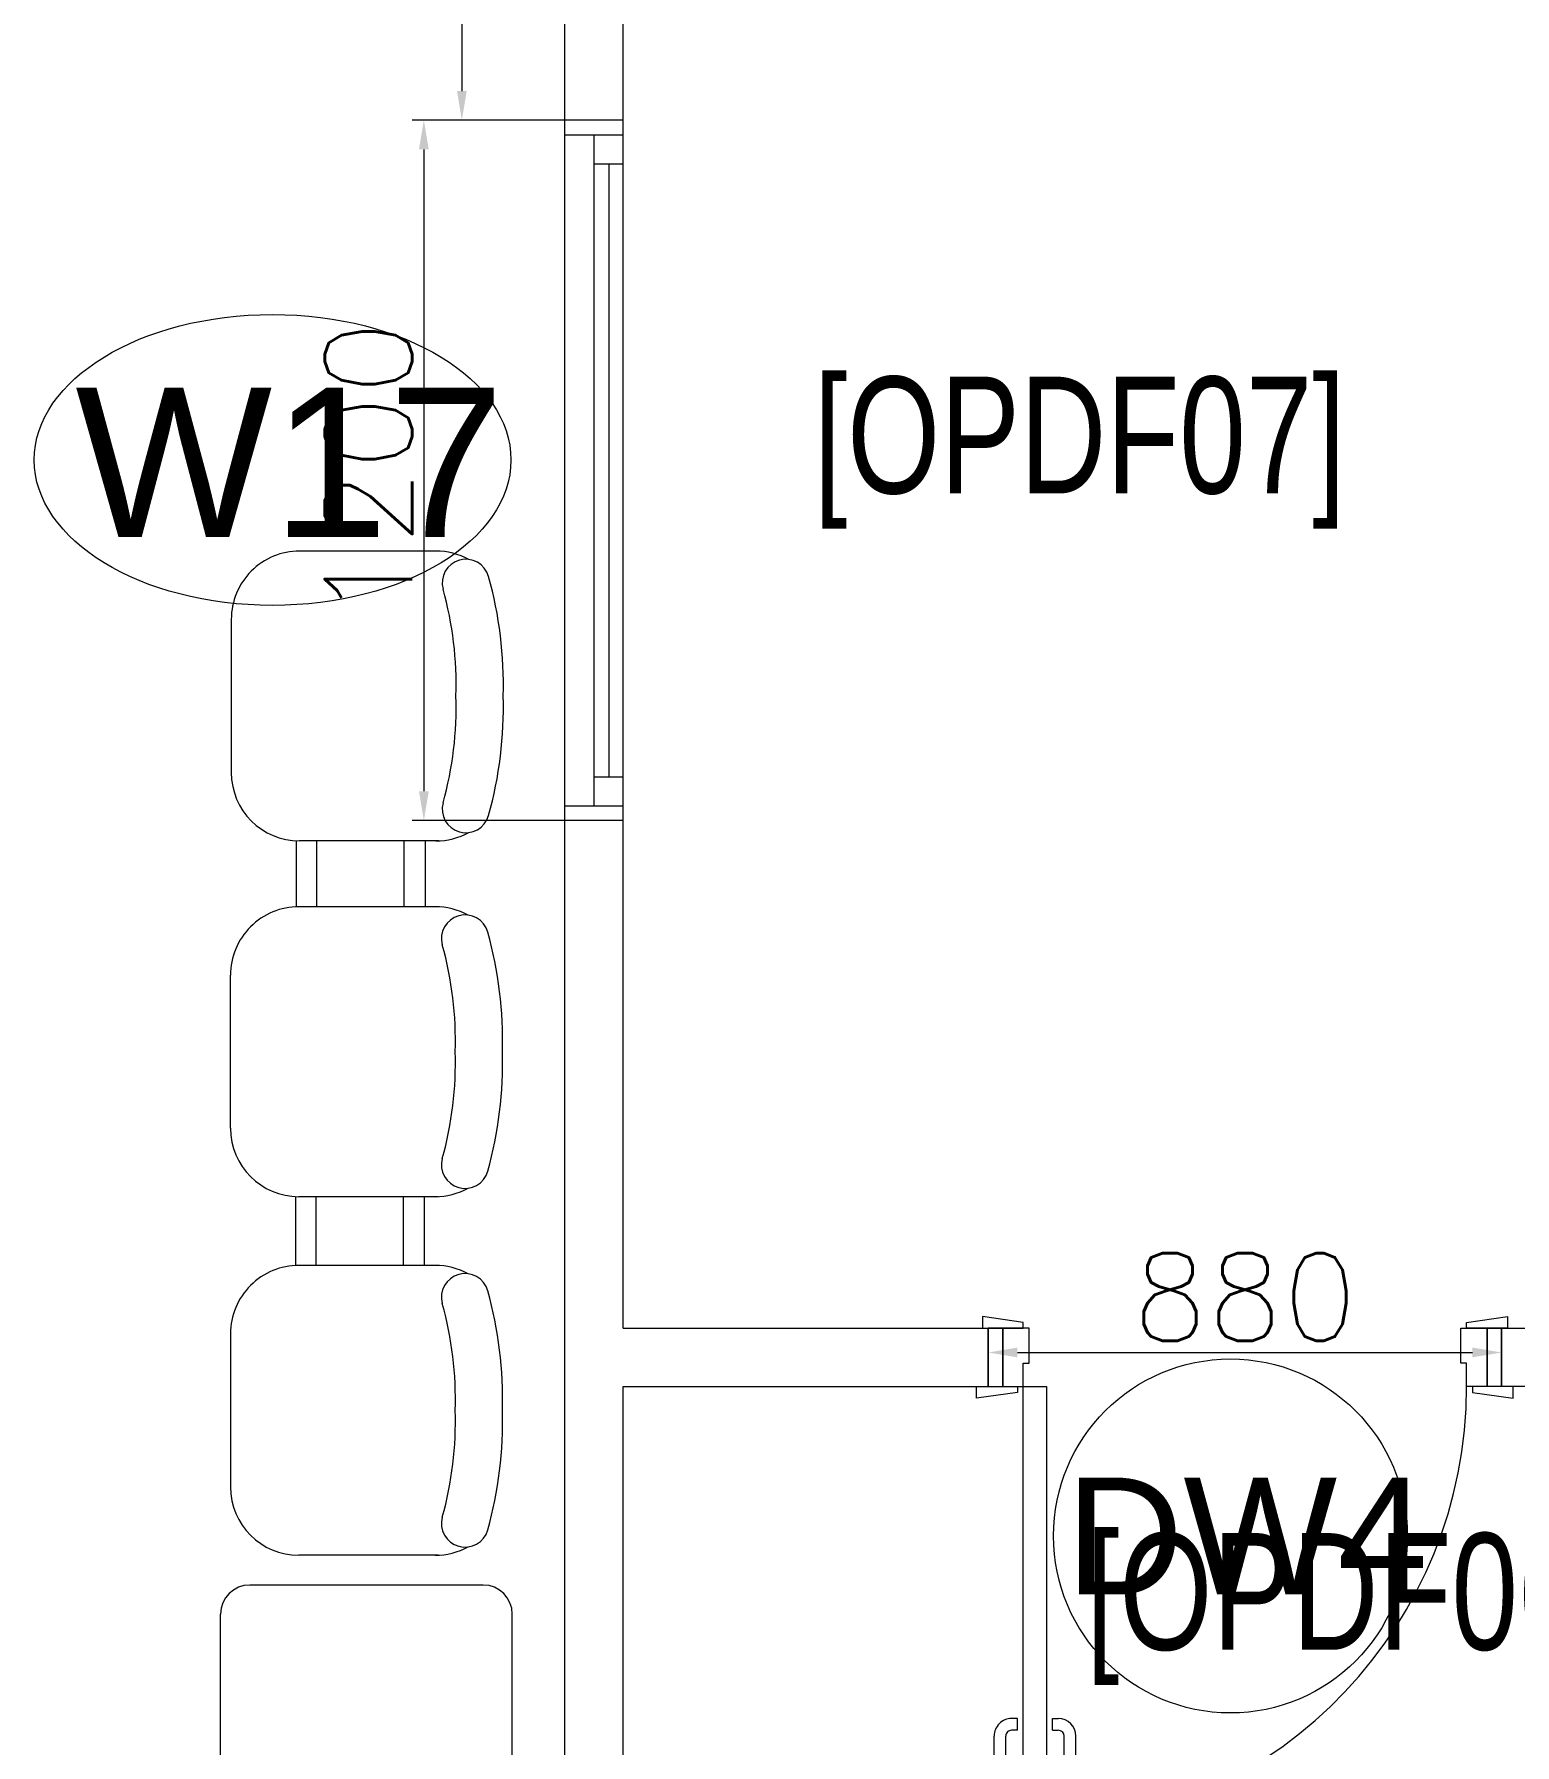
# Model space of a CAD drawing. Header units: millimetres. Extents: x -2143172 to 5255, y -610845 to 279739.
# Drawn here: x -1102857 to -1100319, y -592252 to -589321 of the extents above; entities that cross this region are included whole.
import ezdxf

# ---------------------------------------------------------------- set-up
doc = ezdxf.new("R2010")
doc.units = ezdxf.units.MM
doc.header["$LTSCALE"] = 30
doc.layers.get('0').update_dxf_attribs({"lineweight": 5})
doc.layers.get('Defpoints').update_dxf_attribs({"lineweight": 5})
for name, color, linetype, lineweight in [('72_EGR_BASE_TEXT', 7, 'Continuous', 5), ('Al Window tag', 5, 'Continuous', 5), ('Aluminum', 7, 'Continuous', 5), ('dims.', 152, 'Continuous', 5), ('DTAG', 20, 'Continuous', 9), ('LOADING', 163, 'Continuous', 5), ('Medical Equipment and Furniture1', 163, 'Continuous', 5), ('Walls', 32, 'Continuous', 5)]:
    doc.layers.add(name, color=color, linetype=linetype, lineweight=lineweight)
doc.layers.add('Wooden Joinery', color=7, linetype='Continuous', lineweight=5, true_color=0x521300)
doc.styles.add('SIMPLEX', font='SIMPLEX.shx', dxfattribs={"height": 150})
doc.styles.add('TTLB-A0-JeddahDP$0$swis721', font='swiss.ttf')
doc.styles.add('X3G_ENTITY_9F38', font='swisscl.ttf', dxfattribs={"height": 0.2})
doc.dimstyles.new('Buk', dxfattribs={"dimtxt": 150, "dimasz": 50, "dimexe": 20, "dimexo": 25, "dimgap": 20, "dimtad": 1, "dimdec": 0, "dimrnd": 5, "dimdsep": 46, "dimtxsty": 'SIMPLEX', "dimcen": 0, "dimdle": 20, "dimclrd": 256, "dimclre": 256, "dimclrt": 256, "dimadec": 0, "dimazin": 0, "dimtfac": 0.0075, "dimtdec": 0, "dimtmove": 1, "dimatfit": 2, "dimldrblk": 'ARCHTICK', "dimfxl": 1, "dimtolj": 1, "dimtzin": 0, "dimlwd": -1, "dimlwe": -1, "dimarcsym": 0})

# ---------------------------------------------------------------- blocks, each defined once
blk = doc.blocks.new('*D601')
at = {"layer": 'Defpoints', "color": 0, "transparency": 16777216}
for p in [(-1101897, -588598.1, 0.1), (-1102123.7, -589468.1), (-1101897, -589468.1, 0.1)]:
    blk.add_point(p, dxfattribs=at)
at = {"layer": 'dims.', "linetype": 'Continuous', "transparency": 16777216}
for p, q in [((-1101922, -588598.1), (-1102143.7, -588598.1)), ((-1101922, -589468.1), (-1102143.7, -589468.1))]:
    blk.add_line(p, q, dxfattribs=at)
at = {"layer": 'dims.', "transparency": 16777216}
blk.add_line((-1102123.7, -588648.1), (-1102123.7, -589418.1), dxfattribs=at)
for points in [[(-1102132, -588648.1), (-1102115.4, -588648.1), (-1102123.7, -588598.1)], [(-1102132, -589418.1), (-1102115.4, -589418.1), (-1102123.7, -589468.1)]]:
    blk.add_solid(points, dxfattribs=at)
at = {"layer": 'dims.', "transparency": 16777216, "insert": (-1102218.7, -589033.1), "char_height": 150, "attachment_point": 5, "rotation": 90, "style": 'SIMPLEX'}
blk.add_mtext('\\A1;870', dxfattribs=at)
blk = doc.blocks.new('_ArchTick')
at = {"color": 0, "linetype": 'ByBlock', "const_width": 0.15}
blk.add_lwpolyline([(-0.5, -0.5), (0.5, 0.5)], dxfattribs=at)
blk = doc.blocks.new('*D602')
at = {"layer": 'Defpoints', "color": 0, "transparency": 16777216}
for p in [(-1101897, -589468.1, 0.1), (-1102188.9, -590668.1), (-1101897, -590668.1, 0.1)]:
    blk.add_point(p, dxfattribs=at)
at = {"layer": 'dims.', "linetype": 'Continuous', "transparency": 16777216}
for p, q in [((-1101922, -589468.1), (-1102208.9, -589468.1)), ((-1101922, -590668.1), (-1102208.9, -590668.1))]:
    blk.add_line(p, q, dxfattribs=at)
at = {"layer": 'dims.', "transparency": 16777216}
blk.add_line((-1102188.9, -589518.1), (-1102188.9, -590618.1), dxfattribs=at)
for points in [[(-1102197.2, -589518.1), (-1102180.5, -589518.1), (-1102188.9, -589468.1)], [(-1102197.2, -590618.1), (-1102180.5, -590618.1), (-1102188.9, -590668.1)]]:
    blk.add_solid(points, dxfattribs=at)
at = {"layer": 'dims.', "transparency": 16777216, "insert": (-1102283.9, -590068.1), "char_height": 150, "attachment_point": 5, "rotation": 90, "style": 'SIMPLEX'}
blk.add_mtext('\\A1;1200', dxfattribs=at)
blk = doc.blocks.new('*D603')
at = {"layer": 'Defpoints', "color": 0, "transparency": 16777216}
for p in [(-1101221.2, -591584.9), (-1100341.2, -591579.8), (-1100341.2, -591588.1, 0.1)]:
    blk.add_point(p, dxfattribs=at)
at = {"layer": 'dims.', "linetype": 'Continuous', "transparency": 16777216}
for p, q in [((-1101221.2, -591559.9), (-1101221.2, -591559.8)), ((-1100341.2, -591563.1), (-1100341.2, -591559.8))]:
    blk.add_line(p, q, dxfattribs=at)
at = {"layer": 'dims.', "transparency": 16777216}
blk.add_line((-1101171.2, -591579.8), (-1100391.2, -591579.8), dxfattribs=at)
for points in [[(-1101171.2, -591571.4), (-1101171.2, -591588.1), (-1101221.2, -591579.8)], [(-1100391.2, -591571.4), (-1100391.2, -591588.1), (-1100341.2, -591579.8)]]:
    blk.add_solid(points, dxfattribs=at)
at = {"layer": 'dims.', "transparency": 16777216, "insert": (-1100781.2, -591484.8), "char_height": 150, "attachment_point": 5, "style": 'SIMPLEX'}
blk.add_mtext('\\A1;880', dxfattribs=at)
blk = doc.blocks.new('A$C72370EFE')
at = {"layer": 'Wooden Joinery'}
for p, q in [((-0.01, -0.04), (-0.02, -0.04)), ((-0.01, -0.03), (-0.01, -0.07)), ((0, -0.03), (-0.01, -0.03)), ((0.04, -0.03), (0.05, -0.03)), ((0.05, -0.03), (0.05, -0.07)), ((0.05, -0.04), (0.06, -0.04)), ((-0.05, -0.07), (-0.05, -0.16)), ((-0.03, -0.07), (-0.03, -0.16)), ((-0.01, -0.06), (-0.02, -0.06)), ((0, -0.07), (-0.01, -0.07)), ((0.04, -0.07), (0.05, -0.07)), ((0.05, -0.06), (0.06, -0.06)), ((0.07, -0.07), (0.07, -0.16)), ((0.09, -0.07), (0.09, -0.16)), ((-0.01, -0.17), (-0.02, -0.17)), ((-0.01, -0.17), (-0.01, -0.19)), ((0.05, -0.17), (0.06, -0.17)), ((0.05, -0.17), (0.05, -0.19)), ((-0.01, -0.19), (-0.02, -0.19)), ((0.05, -0.19), (0.06, -0.19))]:
    blk.add_line(p, q, dxfattribs=at)
for centre, radius, start, end in [((-0.02, -0.07), 0.03, 90, 180), ((0.06, -0.07), 0.03, 0, 90), ((-0.02, -0.07), 0.01, 90, 180), ((0.06, -0.07), 0.01, 0, 90), ((-0.02, -0.16), 0.03, 180, 270), ((-0.02, -0.16), 0.01, 180, 270), ((0.06, -0.16), 0.01, 270, 0), ((0.06, -0.16), 0.03, 270, 0)]:
    blk.add_arc(centre, radius, start, end, dxfattribs=at)
blk = doc.blocks.new('A$C5FCA3E6B')
at = {"layer": 'Wooden Joinery'}
for points in [[(80, 858.9), (80, 868.9), (10, 878.9), (10, 858.9)], [(840, 858.9), (840, 868.9), (910, 878.9), (910, 858.9)], [(70, 758.9), (70, 748.9), (0, 738.9), (0, 758.9)], [(120, 758.9), (120, 0), (80, 0), (80, 758.9)], [(850, 758.9), (850, 748.9), (920, 738.9), (920, 758.9)]]:
    blk.add_lwpolyline(points, close=True, dxfattribs=at)
for points in [[(45, 758.9), (45, 858.9), (20, 858.9), (20, 758.9), (45, 758.9)], [(45, 758.9), (80, 758.9), (80, 798.9), (90, 798.9), (90, 858.9), (45, 858.9), (45, 758.9)], [(875, 758.9), (840, 758.9), (840, 798.9), (830, 798.9), (830, 858.9), (875, 858.9), (875, 758.9)], [(875, 758.9), (875, 858.9), (900, 858.9), (900, 758.9), (875, 758.9)]]:
    blk.add_lwpolyline(points, dxfattribs=at)
blk.add_arc((80, 758.9), 760, 273.0171, 0, dxfattribs=at)
at = {"layer": 'Wooden Joinery', "xscale": 999.9999999998854, "yscale": 999.9999999998854, "zscale": 999.9999999998854, "rotation": 180}
blk.add_blockref('A$C72370EFE', (120, 0), dxfattribs=at)
blk = doc.blocks.new('3 s')
at = {"layer": 'Medical Equipment and Furniture1', "ltscale": 20}
for p, q in [((-699751.3, -400642.9), (-699535.1, -400642.9)), ((-699751.3, -400642.9), (-699512.7, -400642.9)), ((-699395.5, -401022.6), (-699395.5, -400760.1)), ((-699751.3, -401139.7), (-699512.7, -401139.7)), ((-699728.3, -401139.7), (-699728.3, -401257.6)), ((-699692.1, -401139.7), (-699692.1, -401257.6)), ((-699542.3, -401139.7), (-699542.3, -401257.6)), ((-699507.5, -401139.6), (-699507.5, -401257.6)), ((-699751.3, -401257.5), (-699512.7, -401257.5)), ((-699395.5, -401374.7), (-699395.5, -401637.2)), ((-699751.3, -401754.4), (-699512.7, -401754.4)), ((-699751.3, -401754.4), (-699535.1, -401754.4)), ((-699729.5, -401754.3), (-699729.5, -401867)), ((-699693.4, -401754.3), (-699693.4, -401867)), ((-699543.5, -401754.3), (-699543.5, -401867)), ((-699508.8, -401754.3), (-699508.8, -401867.1)), ((-699752.5, -401867), (-699536.4, -401867)), ((-699752.5, -401867), (-699514, -401867)), ((-699396.8, -402246.7), (-699396.8, -401984.2)), ((-699752.5, -402363.9), (-699514, -402363.9))]:
    blk.add_line(p, q, dxfattribs=at)
for centre, radius, start, end in [((-699746.1, -400760.1), 117.2, 90, 118.9699), ((-699512.7, -400760.1), 117.2, 0, 90), ((-699797.6, -400697.4), 40.5, 344.361, 164.361), ((-699174.6, -400871.8), 687.4, 164.361, 181.6247), ((-699174.6, -400871.8), 606.4, 164.361, 181.8419), ((-699174.6, -400910.8), 687.4, 178.3753, 195.639), ((-699174.6, -400910.8), 606.4, 178.1581, 195.639), ((-699512.7, -401022.6), 117.2, 270, 0), ((-699797.6, -401085.2), 40.5, 195.639, 15.639), ((-699746.1, -401022.6), 117.2, 241.0301, 270), ((-699746.1, -401374.7), 117.2, 90, 118.9699), ((-699512.7, -401374.7), 117.2, 0, 90), ((-699797.6, -401312.1), 40.5, 344.361, 164.361), ((-699174.6, -401486.5), 687.4, 164.361, 181.6247), ((-699174.6, -401486.5), 606.4, 164.361, 181.8419), ((-699174.6, -401525.5), 687.4, 178.3753, 195.639), ((-699174.6, -401525.5), 606.4, 178.1581, 195.639), ((-699512.7, -401637.2), 117.2, 270, 0), ((-699797.6, -401699.8), 40.5, 195.639, 15.639), ((-699746.1, -401637.2), 117.2, 241.0301, 270), ((-699747.3, -401984.2), 117.2, 90, 118.9699), ((-699514, -401984.2), 117.2, 0, 90), ((-699798.9, -401921.6), 40.5, 344.361, 164.361), ((-699175.9, -402096), 687.4, 164.361, 181.6247), ((-699175.9, -402096), 606.4, 164.361, 181.8419), ((-699175.9, -402135), 687.4, 178.3753, 195.639), ((-699175.9, -402135), 606.4, 178.1581, 195.639), ((-699514, -402246.7), 117.2, 270, 0), ((-699798.9, -402309.3), 40.5, 195.639, 15.639), ((-699747.3, -402246.7), 117.2, 241.0301, 270)]:
    blk.add_arc(centre, radius, start, end, dxfattribs=at)
blk = doc.blocks.new('A$C5CCD2EA3')
at = {"layer": 'Al Window tag'}
blk.add_ellipse((0, 0), major_axis=(408.6, 0), ratio=0.610025, dxfattribs=at)
at = {"layer": 'Al Window tag', "insert": (-338.2, 123.8, 0), "char_height": 256, "attachment_point": 1, "style": 'TTLB-A0-JeddahDP$0$swis721'}
blk.add_mtext_dynamic_manual_height_columns('W17', width=1569.457, gutter_width=9406.5, heights=[480.3], dxfattribs=at)
blk = doc.blocks.new('A$C43641BA2')
at = {"layer": 'DTAG'}
blk.add_circle((0, 0), 303.3, dxfattribs=at)
at = {"layer": 'DTAG', "insert": (-282.4, 100), "char_height": 200, "width": 6547.939, "attachment_point": 1, "style": 'TTLB-A0-JeddahDP$0$swis721'}
blk.add_mtext('DW4', dxfattribs=at)
blk = doc.blocks.new('GF21009T-P')
for p, q in [((0.4002, 0.5), (0, 0.5)), ((-0.0499, 0.4501), (-0.0499, 0.0499)), ((0.4501, 0.4501), (0.4501, 0.0499)), ((0.4501, 0.3), (0.5001, 0.3)), ((0.4501, 0.2), (0.5001, 0.2)), ((0.4002, 0), (0, 0))]:
    blk.add_line(p, q)
for centre, start, end in [((0, 0.4501), 90, 180), ((0.4002, 0.4501), 0, 90), ((0, 0.0499), 180, 270), ((0.4002, 0.0499), 270, 0)]:
    blk.add_arc(centre, 0.0499, start, end)

msp = doc.modelspace()

# ---------------------------------------------------------------- linework, layer by layer
at = {"layer": 'Aluminum', "color": 5}
for p, q in [((-1101947, -590668.1, 0.2), (-1101947, -589468.1, 0.2)), ((-1101847, -590668.1, 0.2), (-1101847, -589468.1, 0.2)), ((-1101947, -589493.1, 0.2), (-1101847, -589493.1, 0.2)), ((-1101897, -590643.1, 0.2), (-1101897, -589493.1, 0.2)), ((-1101897, -589543.1, 0.2), (-1101847, -589543.1, 0.2)), ((-1101872, -589543.1, 0.2), (-1101872, -590593.1, 0.2)), ((-1101897, -590593.1, 0.2), (-1101847, -590593.1, 0.2)), ((-1101947, -590643.1, 0.2), (-1101847, -590643.1, 0.2))]:
    msp.add_line(p, q, dxfattribs=at)
at = {"layer": 'Walls'}
for p, q in [((-1101947, -589468.1, 0.2), (-1101947, -588598.1, 0.2)), ((-1101847, -589468.1, 0.2), (-1101847, -588598.1, 0.2)), ((-1101847, -589468.1, 0.2), (-1101947, -589468.1, 0.2)), ((-1101947, -594618.1, 0.2), (-1101947, -590668.1, 0.2)), ((-1101847, -590668.1, 0.2), (-1101947, -590668.1, 0.2)), ((-1101847, -591538.1, 0.2), (-1101847, -590668.1, 0.2)), ((-1101847, -591538.1, 0.2), (-1101221.2, -591538.1, 0.2)), ((-1101221.2, -591638.1, 0.2), (-1101221.2, -591538.1, 0.2)), ((-1100341.2, -591538.1, 0.2), (-1099457, -591538.1, 0.2)), ((-1100341.2, -591638.1, 0.2), (-1100341.2, -591538.1, 0.2)), ((-1101847, -592788.1, 0.2), (-1101847, -591638.1, 0.2)), ((-1101847, -591638.1, 0.2), (-1101221.2, -591638.1, 0.2)), ((-1097157, -591638.1, 0.2), (-1100341.2, -591638.1, 0.2))]:
    msp.add_line(p, q, dxfattribs=at)

# ---------------------------------------------------------------- block references
at = {"layer": 'Al Window tag'}
msp.add_blockref('A$C5CCD2EA3', (-1102448.2, -590050.3, -0.2), dxfattribs=at)
at = {"layer": 'DTAG'}
msp.add_blockref('A$C43641BA2', (-1100806.2, -591894.2), dxfattribs=at)
at = {"layer": 'LOADING', "rotation": 180}
msp.add_blockref('3 s', (-1801915.8, -992570.3, 0.1), dxfattribs=at)
at = {"layer": 'LOADING', "extrusion": (3.51192e-12, 1.27212e-09, 1), "xscale": 1000, "yscale": 1000, "zscale": 1000, "rotation": 269.9999954191752}
msp.add_blockref('GF21009T-P', (-1102537.3, -592028.2, 0.1), dxfattribs=at)
at = {"layer": 'Wooden Joinery'}
msp.add_blockref('A$C5FCA3E6B', (-1101241.2, -592397.1, 0.2), dxfattribs=at)

# ---------------------------------------------------------------- texts
at = {"layer": '72_EGR_BASE_TEXT', "char_height": 200, "attachment_point": 2, "style": 'X3G_ENTITY_9F38'}
for s, insert in [('[OPDF07]', (-1101064.5, -589907.6, 0.2)), ('[OPDF06]', (-1100597.9, -591889.3, 0.2))]:
    msp.add_mtext(s, dxfattribs=dict(at, insert=insert))

# ---------------------------------------------------------------- dimensions: what is measured, and where the dimension line sits
at = {"layer": 'dims.'}
for base, p1, p2, picture, middle in [((-1102123.7, -589468.1, 0.1), (-1101897, -588598.1, 0.2), (-1101897, -589468.1, 0.2), '*D601', (-1102218.7, -589033.1, 0.1)), ((-1102188.9, -590668.1, 0.1), (-1101897, -589468.1, 0.2), (-1101897, -590668.1, 0.2), '*D602', (-1102283.9, -590068.1, 0.1))]:
    dim = msp.add_linear_dim(base=base, p1=p1, p2=p2, angle=90, dimstyle='Buk', dxfattribs=at)
    dim.commit()
    dim.dimension.update_dxf_attribs({"geometry": picture, "text_midpoint": middle})
dim = msp.add_linear_dim(base=(-1100341.2, -591579.8, 0.1), p1=(-1101221.2, -591584.9, 0.1), p2=(-1100341.2, -591588.1, 0.2), dimstyle='Buk', dxfattribs=at)
dim.commit()
dim.dimension.update_dxf_attribs({"geometry": '*D603', "text_midpoint": (-1100781.2, -591484.8, 0.1)})

doc.saveas('drawing.dxf')
